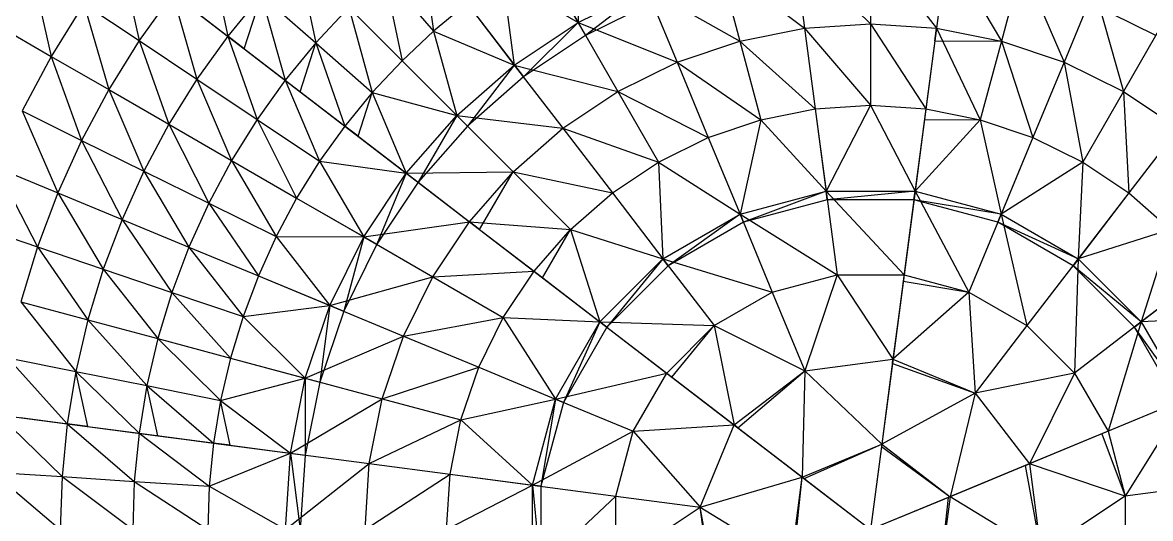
# Model space of a CAD drawing. Extents: x -1560 to 4680, y -1560 to 1560.
# Drawn here: x -930 to 307, y 12 to 556 of the extents above; entities that cross this region are included whole.
import ezdxf

# ---------------------------------------------------------------- set-up
doc = ezdxf.new("R2010")
doc.units = 0
doc.header["$MEASUREMENT"] = 0
for name, color, linetype in [('L30X30X3', 1, 'Continuous'), ('TRIO25X148_A', 4, 'Continuous'), ('TRIO25X148_B', 6, 'Continuous'), ('TRIO25X148_C', 96, 'Continuous'), ('TRIO25X148_D', 3, 'Continuous'), ('TRIO25X148_F', 52, 'Continuous')]:
    doc.layers.add(name, color=color, linetype=linetype)

msp = doc.modelspace()

# ---------------------------------------------------------------- linework, layer by layer
at = {"layer": 'L30X30X3'}
for p, q in [((-321, 556, 1302.9), (-312.9, 541.9, 1266.4)), ((70.6, 536, 1301.4), (72.4, 550, 1338.9)), ((-687.3, 527.4, 1131.5), (-705.3, 541.2, 1164.5)), ((-390.9, 509.4, 1302.9), (-380.9, 496.4, 1266.4)), ((-642.2, 492.8, 1215.5), (-625.9, 480.2, 1181.2)), ((60.7, 461.4, 1369.5), (59.2, 449.6, 1331.3)), ((-454, 454, 1302.9), (-442.4, 442.4, 1266.4)), ((-562.2, 431.4, 1226.3), (-576.8, 442.6, 1261.7)), ((-509.4, 390.9, 1302.9), (-496.4, 380.9, 1266.4)), ((-47.6, 361.7, 1355.9), (-48.9, 371.1, 1394.8)), ((47.6, 361.7, 1355.9), (48.9, 371.1, 1394.8)), ((-428.9, 329.1, 1301.4), (-440.1, 337.7, 1338.9)), ((-139.6, 337, 1355.9), (-143.2, 345.8, 1394.8)), ((139.6, 337, 1355.9), (143.2, 345.8, 1394.8)), ((-556, 321, 1302.9), (-541.9, 312.9, 1266.4)), ((-222.1, 289.4, 1355.9), (-227.9, 297, 1394.8)), ((222.1, 289.4, 1355.9), (227.9, 297, 1394.8)), ((-369.2, 283.3, 1369.5), (-359.8, 276.1, 1331.3)), ((36.8, 279.5, 1414.5), (35.9, 272.4, 1375.2)), ((-593.2, 245.7, 1302.9), (-578.1, 239.4, 1266.4)), ((-289.4, 222.1, 1355.9), (-297, 227.9, 1394.8)), ((289.4, 222.1, 1355.9), (297, 227.9, 1394.8)), ((24, 182.1, 1388.9), (24.6, 186.9, 1428.7)), ((-620.2, 166.2, 1302.9), (-604.4, 161.9, 1266.4)), ((-223.7, 171.6, 1414.5), (-218, 167.3, 1375.2)), ((-337, 139.6, 1355.9), (-345.8, 143.2, 1394.8)), ((-858.9, 113.1, 1131.5), (-881.4, 116, 1164.5)), ((-145.8, 111.8, 1388.9), (-149.6, 114.8, 1428.7)), ((-802.6, 105.7, 1215.5), (-782.1, 103, 1181.2)), ((260.5, 107.9, 1414.5), (253.8, 105.1, 1375.2)), ((-702.5, 92.5, 1226.3), (-720.9, 94.9, 1261.7)), ((12.3, 93.6, 1437.2), (12, 91.2, 1397.2)), ((-636.6, 83.8, 1302.9), (-620.4, 81.7, 1266.4)), ((169.7, 70.3, 1388.9), (174.2, 72.1, 1428.7)), ((-74.9, 57.5, 1437.2), (-73, 56, 1397.2)), ((-361.7, 47.6, 1355.9), (-371.1, 48.9, 1394.8)), ((87.2, 36.1, 1437.2), (85, 35.2, 1397.2))]:
    msp.add_line(p, q, dxfattribs=at)
at = {"layer": 'TRIO25X148_A'}
for p, q in [((-83.8, 636.6, 1302.9), (-72.4, 550, 1338.9)), ((0, 642.1, 1302.9), (0, 554.7, 1338.9)), ((83.8, 636.6, 1302.9), (72.4, 550, 1338.9)), ((-363.5, 629.7, 1261.7), (-321, 556, 1302.9)), ((-166.2, 620.2, 1302.9), (-143.6, 535.8, 1338.9)), ((166.2, 620.2, 1302.9), (143.6, 535.8, 1338.9)), ((-533.7, 608.6, 1215.5), (-479.4, 546.7, 1261.7)), ((-765.8, 587.6, 1108.7), (-705.3, 541.2, 1164.5)), ((-668.4, 586.1, 1164.5), (-608.6, 533.7, 1215.5)), ((-245.7, 593.2, 1302.9), (-212.3, 512.5, 1338.9)), ((245.7, 593.2, 1302.9), (212.3, 512.5, 1338.9)), ((-863.1, 576.7, 1048.5), (-802.6, 536.3, 1108.7)), ((-572.4, 572.4, 1215.5), (-514.1, 514.1, 1261.7)), ((-442.6, 576.8, 1261.7), (-390.9, 509.4, 1302.9)), ((-958.7, 553.5, 984), (-899, 519, 1048.5)), ((-321, 556, 1302.9), (-277.4, 480.4, 1338.9)), ((-72.4, 550, 1338.9), (-60.7, 461.4, 1369.5)), ((0, 554.7, 1338.9), (0, 465.3, 1369.5)), ((72.4, 550, 1338.9), (60.7, 461.4, 1369.5)), ((321, 556, 1302.9), (277.4, 480.4, 1338.9)), ((-802.6, 536.3, 1108.7), (-739.2, 493.9, 1164.5)), ((-705.3, 541.2, 1164.5), (-642.2, 492.8, 1215.5)), ((-608.6, 533.7, 1215.5), (-546.7, 479.4, 1261.7)), ((-143.6, 535.8, 1338.9), (-120.4, 449.5, 1369.5)), ((143.6, 535.8, 1338.9), (120.4, 449.5, 1369.5)), ((-899, 519, 1048.5), (-835.9, 482.6, 1108.7)), ((-514.1, 514.1, 1261.7), (-454, 454, 1302.9)), ((-390.9, 509.4, 1302.9), (-337.7, 440.1, 1338.9)), ((-212.3, 512.5, 1338.9), (-178.1, 429.9, 1369.5)), ((212.3, 512.5, 1338.9), (178.1, 429.9, 1369.5)), ((-835.9, 482.6, 1108.7), (-769.9, 444.5, 1164.5)), ((-739.2, 493.9, 1164.5), (-673.1, 449.7, 1215.5)), ((-642.2, 492.8, 1215.5), (-576.8, 442.6, 1261.7)), ((-277.4, 480.4, 1338.9), (-232.7, 403, 1369.5)), ((277.4, 480.4, 1338.9), (232.7, 403, 1369.5)), ((-931, 459.1, 1048.5), (-865.7, 426.9, 1108.7)), ((-60.7, 461.4, 1369.5), (-48.9, 371.1, 1394.8)), ((60.7, 461.4, 1369.5), (48.9, 371.1, 1394.8)), ((-673.1, 449.7, 1215.5), (-604.5, 403.9, 1261.7)), ((-454, 454, 1302.9), (-392.2, 392.2, 1338.9)), ((-769.9, 444.5, 1164.5), (-701, 404.7, 1215.5)), ((-576.8, 442.6, 1261.7), (-509.4, 390.9, 1302.9)), ((-337.7, 440.1, 1338.9), (-283.3, 369.2, 1369.5)), ((337.7, 440.1, 1338.9), (283.3, 369.2, 1369.5)), ((-865.7, 426.9, 1108.7), (-797.3, 393.2, 1164.5)), ((-178.1, 429.9, 1369.5), (-143.2, 345.8, 1394.8)), ((178.1, 429.9, 1369.5), (143.2, 345.8, 1394.8)), ((-959, 397.2, 1048.5), (-891.8, 369.4, 1108.7)), ((-701, 404.7, 1215.5), (-629.7, 363.5, 1261.7)), ((-797.3, 393.2, 1164.5), (-726, 358, 1215.5)), ((-509.4, 390.9, 1302.9), (-440.1, 337.7, 1338.9)), ((-392.2, 392.2, 1338.9), (-329.1, 329.1, 1369.5)), ((-891.8, 369.4, 1108.7), (-821.3, 340.2, 1164.5)), ((-629.7, 363.5, 1261.7), (-556, 321, 1302.9)), ((-283.3, 369.2, 1369.5), (-227.9, 297, 1394.8)), ((-48.9, 371.1, 1394.8), (-36.8, 279.5, 1414.5)), ((48.9, 371.1, 1394.8), (36.8, 279.5, 1414.5)), ((283.3, 369.2, 1369.5), (227.9, 297, 1394.8)), ((-726, 358, 1215.5), (-652.1, 321.6, 1261.7)), ((-821.3, 340.2, 1164.5), (-747.9, 309.8, 1215.5)), ((-440.1, 337.7, 1338.9), (-369.2, 283.3, 1369.5)), ((-143.2, 345.8, 1394.8), (-107.9, 260.5, 1414.5)), ((143.2, 345.8, 1394.8), (107.9, 260.5, 1414.5)), ((-982.9, 333.7, 1048.5), (-914, 310.3, 1108.7)), ((-914, 310.3, 1108.7), (-841.8, 285.8, 1164.5)), ((-747.9, 309.8, 1215.5), (-671.7, 278.2, 1261.7)), ((-556, 321, 1302.9), (-480.4, 277.4, 1338.9)), ((-841.8, 285.8, 1164.5), (-766.5, 260.2, 1215.5)), ((-227.9, 297, 1394.8), (-171.6, 223.7, 1414.5)), ((227.9, 297, 1394.8), (171.6, 223.7, 1414.5)), ((-671.7, 278.2, 1261.7), (-593.2, 245.7, 1302.9)), ((-480.4, 277.4, 1338.9), (-403, 232.7, 1369.5)), ((-369.2, 283.3, 1369.5), (-297, 227.9, 1394.8)), ((36.8, 279.5, 1414.5), (24.6, 186.9, 1428.7)), ((369.2, 283.3, 1369.5), (297, 227.9, 1394.8)), ((-766.5, 260.2, 1215.5), (-688.5, 233.7, 1261.7)), ((-107.9, 260.5, 1414.5), (-72.1, 174.2, 1428.7)), ((-932.3, 249.8, 1108.7), (-858.7, 230.1, 1164.5)), ((-593.2, 245.7, 1302.9), (-512.5, 212.3, 1338.9)), ((-858.7, 230.1, 1164.5), (-781.9, 209.5, 1215.5)), ((-297, 227.9, 1394.8), (-223.7, 171.6, 1414.5)), ((171.6, 223.7, 1414.5), (114.8, 149.6, 1428.7)), ((297, 227.9, 1394.8), (223.7, 171.6, 1414.5)), ((-512.5, 212.3, 1338.9), (-429.9, 178.1, 1369.5)), ((-781.9, 209.5, 1215.5), (-702.3, 188.2, 1261.7)), ((-946.7, 188.3, 1108.7), (-871.9, 173.4, 1164.5)), ((-702.3, 188.2, 1261.7), (-620.2, 166.2, 1302.9)), ((24.6, 186.9, 1428.7), (12.3, 93.6, 1437.2)), ((-871.9, 173.4, 1164.5), (-793.9, 157.9, 1215.5)), ((-429.9, 178.1, 1369.5), (-345.8, 143.2, 1394.8)), ((-620.2, 166.2, 1302.9), (-535.8, 143.6, 1338.9)), ((-223.7, 171.6, 1414.5), (-149.6, 114.8, 1428.7)), ((-793.9, 157.9, 1215.5), (-713.1, 141.8, 1261.7)), ((-535.8, 143.6, 1338.9), (-449.5, 120.4, 1369.5)), ((-345.8, 143.2, 1394.8), (-260.5, 107.9, 1414.5)), ((345.8, 143.2, 1394.8), (260.5, 107.9, 1414.5)), ((-957, 126, 1108.7), (-881.4, 116, 1164.5)), ((-881.4, 116, 1164.5), (-802.6, 105.7, 1215.5)), ((-149.6, 114.8, 1428.7), (-74.9, 57.5, 1437.2)), ((-802.6, 105.7, 1215.5), (-720.9, 94.9, 1261.7)), ((260.5, 107.9, 1414.5), (174.2, 72.1, 1428.7)), ((-720.9, 94.9, 1261.7), (-636.6, 83.8, 1302.9)), ((12.3, 93.6, 1437.2), (0, 0, 1440)), ((-636.6, 83.8, 1302.9), (-550, 72.4, 1338.9)), ((-963.2, 63.1, 1108.7), (-887.1, 58.1, 1164.5)), ((-550, 72.4, 1338.9), (-461.4, 60.7, 1369.5)), ((174.2, 72.1, 1428.7), (87.2, 36.1, 1437.2)), ((-887.1, 58.1, 1164.5), (-807.8, 52.9, 1215.5)), ((-807.8, 52.9, 1215.5), (-725.5, 47.6, 1261.7)), ((-461.4, 60.7, 1369.5), (-371.1, 48.9, 1394.8)), ((-74.9, 57.5, 1437.2), (0, 0, 1440)), ((-371.1, 48.9, 1394.8), (-279.5, 36.8, 1414.5)), ((371.1, 48.9, 1394.8), (279.5, 36.8, 1414.5)), ((-279.5, 36.8, 1414.5), (-186.9, 24.6, 1428.7)), ((87.2, 36.1, 1437.2), (0, 0, 1440))]:
    msp.add_line(p, q, dxfattribs=at)
at = {"layer": 'TRIO25X148_B'}
for p, q in [((83.8, 636.6, 1302.9), (70.6, 536, 1301.4)), ((-363.5, 629.7, 1261.7), (-312.9, 541.9, 1266.4)), ((-765.8, 587.6, 1108.7), (-687.3, 527.4, 1131.5)), ((-687.3, 527.4, 1131.5), (-668.4, 586.1, 1164.5)), ((-245.7, 593.2, 1302.9), (-312.9, 541.9, 1266.4)), ((-442.6, 576.8, 1261.7), (-380.9, 496.4, 1266.4)), ((-321, 556, 1302.9), (-380.9, 496.4, 1266.4)), ((72.4, 550, 1338.9), (59.2, 449.6, 1331.3)), ((-705.3, 541.2, 1164.5), (-625.9, 480.2, 1181.2)), ((-625.9, 480.2, 1181.2), (-608.6, 533.7, 1215.5)), ((70.6, 536, 1301.4), (143.6, 535.8, 1338.9)), ((-514.1, 514.1, 1261.7), (-442.4, 442.4, 1266.4)), ((-390.9, 509.4, 1302.9), (-442.4, 442.4, 1266.4)), ((-642.2, 492.8, 1215.5), (-562.2, 431.4, 1226.3)), ((-562.2, 431.4, 1226.3), (-546.7, 479.4, 1261.7)), ((-60.7, 461.4, 1369.5), (-47.6, 361.7, 1355.9)), ((60.7, 461.4, 1369.5), (47.6, 361.7, 1355.9)), ((-454, 454, 1302.9), (-496.4, 380.9, 1266.4)), ((59.2, 449.6, 1331.3), (120.4, 449.5, 1369.5)), ((-576.8, 442.6, 1261.7), (-496.4, 380.9, 1266.4)), ((-178.1, 429.9, 1369.5), (-139.6, 337, 1355.9)), ((178.1, 429.9, 1369.5), (139.6, 337, 1355.9)), ((-509.4, 390.9, 1302.9), (-541.9, 312.9, 1266.4)), ((-509.4, 390.9, 1302.9), (-428.9, 329.1, 1301.4)), ((-428.9, 329.1, 1301.4), (-392.2, 392.2, 1338.9)), ((-629.7, 363.5, 1261.7), (-541.9, 312.9, 1266.4)), ((-283.3, 369.2, 1369.5), (-222.1, 289.4, 1355.9)), ((-48.9, 371.1, 1394.8), (-139.6, 337, 1355.9)), ((48.9, 371.1, 1394.8), (-47.6, 361.7, 1355.9)), ((48.9, 371.1, 1394.8), (35.9, 272.4, 1375.2)), ((143.2, 345.8, 1394.8), (47.6, 361.7, 1355.9)), ((283.3, 369.2, 1369.5), (222.1, 289.4, 1355.9)), ((-440.1, 337.7, 1338.9), (-359.8, 276.1, 1331.3)), ((-143.2, 345.8, 1394.8), (-222.1, 289.4, 1355.9)), ((227.9, 297, 1394.8), (139.6, 337, 1355.9)), ((-359.8, 276.1, 1331.3), (-329.1, 329.1, 1369.5)), ((-556, 321, 1302.9), (-578.1, 239.4, 1266.4)), ((-227.9, 297, 1394.8), (-289.4, 222.1, 1355.9)), ((297, 227.9, 1394.8), (222.1, 289.4, 1355.9)), ((-671.7, 278.2, 1261.7), (-578.1, 239.4, 1266.4)), ((-369.2, 283.3, 1369.5), (-289.4, 222.1, 1355.9)), ((36.8, 279.5, 1414.5), (24, 182.1, 1388.9)), ((35.9, 272.4, 1375.2), (107.9, 260.5, 1414.5)), ((369.2, 283.3, 1369.5), (289.4, 222.1, 1355.9)), ((-593.2, 245.7, 1302.9), (-604.4, 161.9, 1266.4)), ((-297, 227.9, 1394.8), (-337, 139.6, 1355.9)), ((-297, 227.9, 1394.8), (-218, 167.3, 1375.2)), ((-218, 167.3, 1375.2), (-171.6, 223.7, 1414.5)), ((345.8, 143.2, 1394.8), (289.4, 222.1, 1355.9)), ((-702.3, 188.2, 1261.7), (-604.4, 161.9, 1266.4)), ((24.6, 186.9, 1428.7), (12, 91.2, 1397.2)), ((-858.9, 113.1, 1131.5), (-871.9, 173.4, 1164.5)), ((-429.9, 178.1, 1369.5), (-337, 139.6, 1355.9)), ((-145.8, 111.8, 1388.9), (-72.1, 174.2, 1428.7)), ((24, 182.1, 1388.9), (114.8, 149.6, 1428.7)), ((-620.2, 166.2, 1302.9), (-620.4, 81.7, 1266.4)), ((-223.7, 171.6, 1414.5), (-145.8, 111.8, 1388.9)), ((-782.1, 103, 1181.2), (-793.9, 157.9, 1215.5)), ((-702.5, 92.5, 1226.3), (-713.1, 141.8, 1261.7)), ((-345.8, 143.2, 1394.8), (-361.7, 47.6, 1355.9)), ((345.8, 143.2, 1394.8), (253.8, 105.1, 1375.2)), ((-957, 126, 1108.7), (-858.9, 113.1, 1131.5)), ((-881.4, 116, 1164.5), (-782.1, 103, 1181.2)), ((-149.6, 114.8, 1428.7), (-73, 56, 1397.2)), ((-802.6, 105.7, 1215.5), (-702.5, 92.5, 1226.3)), ((260.5, 107.9, 1414.5), (169.7, 70.3, 1388.9)), ((253.8, 105.1, 1375.2), (279.5, 36.8, 1414.5)), ((-720.9, 94.9, 1261.7), (-620.4, 81.7, 1266.4)), ((-73, 56, 1397.2), (12.3, 93.6, 1437.2)), ((12, 91.2, 1397.2), (87.2, 36.1, 1437.2)), ((-636.6, 83.8, 1302.9), (-625.7, 0, 1266.4)), ((174.2, 72.1, 1428.7), (85, 35.2, 1397.2)), ((169.7, 70.3, 1388.9), (186.9, -24.6, 1428.7)), ((-461.4, 60.7, 1369.5), (-361.7, 47.6, 1355.9)), ((-85, -35.2, 1397.2), (-74.9, 57.5, 1437.2)), ((-371.1, 48.9, 1394.8), (-361.7, -47.6, 1355.9)), ((85, 35.2, 1397.2), (74.9, -57.5, 1437.2)), ((-169.7, -70.3, 1388.9), (-186.9, 24.6, 1428.7))]:
    msp.add_line(p, q, dxfattribs=at)
at = {"layer": 'TRIO25X148_C'}
for p, q in [((-765.8, 587.6, 1108.7), (-802.6, 536.3, 1108.7)), ((-668.4, 586.1, 1164.5), (-705.3, 541.2, 1164.5)), ((-321, 556, 1302.9), (-245.7, 593.2, 1302.9)), ((-863.1, 576.7, 1048.5), (-899, 519, 1048.5)), ((-572.4, 572.4, 1215.5), (-608.6, 533.7, 1215.5)), ((-442.6, 576.8, 1261.7), (-479.4, 546.7, 1261.7)), ((-479.4, 546.7, 1261.7), (-514.1, 514.1, 1261.7)), ((-390.9, 509.4, 1302.9), (-321, 556, 1302.9)), ((-143.6, 535.8, 1338.9), (-72.4, 550, 1338.9)), ((-72.4, 550, 1338.9), (0, 554.7, 1338.9)), ((0, 554.7, 1338.9), (72.4, 550, 1338.9)), ((72.4, 550, 1338.9), (143.6, 535.8, 1338.9)), ((-802.6, 536.3, 1108.7), (-835.9, 482.6, 1108.7)), ((-705.3, 541.2, 1164.5), (-739.2, 493.9, 1164.5)), ((-608.6, 533.7, 1215.5), (-642.2, 492.8, 1215.5)), ((-212.3, 512.5, 1338.9), (-143.6, 535.8, 1338.9)), ((143.6, 535.8, 1338.9), (212.3, 512.5, 1338.9)), ((-899, 519, 1048.5), (-931, 459.1, 1048.5)), ((-514.1, 514.1, 1261.7), (-546.7, 479.4, 1261.7)), ((-454, 454, 1302.9), (-390.9, 509.4, 1302.9)), ((-277.4, 480.4, 1338.9), (-212.3, 512.5, 1338.9)), ((212.3, 512.5, 1338.9), (277.4, 480.4, 1338.9)), ((-835.9, 482.6, 1108.7), (-865.7, 426.9, 1108.7)), ((-739.2, 493.9, 1164.5), (-769.9, 444.5, 1164.5)), ((-642.2, 492.8, 1215.5), (-673.1, 449.7, 1215.5)), ((-546.7, 479.4, 1261.7), (-576.8, 442.6, 1261.7)), ((-337.7, 440.1, 1338.9), (-277.4, 480.4, 1338.9)), ((277.4, 480.4, 1338.9), (337.7, 440.1, 1338.9)), ((-120.4, 449.5, 1369.5), (-60.7, 461.4, 1369.5)), ((-60.7, 461.4, 1369.5), (0, 465.3, 1369.5)), ((0, 465.3, 1369.5), (60.7, 461.4, 1369.5)), ((60.7, 461.4, 1369.5), (120.4, 449.5, 1369.5)), ((-673.1, 449.7, 1215.5), (-701, 404.7, 1215.5)), ((-509.4, 390.9, 1302.9), (-454, 454, 1302.9)), ((-178.1, 429.9, 1369.5), (-120.4, 449.5, 1369.5)), ((120.4, 449.5, 1369.5), (178.1, 429.9, 1369.5)), ((-769.9, 444.5, 1164.5), (-797.3, 393.2, 1164.5)), ((-576.8, 442.6, 1261.7), (-604.5, 403.9, 1261.7)), ((-392.2, 392.2, 1338.9), (-337.7, 440.1, 1338.9)), ((-865.7, 426.9, 1108.7), (-891.8, 369.4, 1108.7)), ((-232.7, 403, 1369.5), (-178.1, 429.9, 1369.5)), ((178.1, 429.9, 1369.5), (232.7, 403, 1369.5)), ((-701, 404.7, 1215.5), (-726, 358, 1215.5)), ((-604.5, 403.9, 1261.7), (-629.7, 363.5, 1261.7)), ((-283.3, 369.2, 1369.5), (-232.7, 403, 1369.5)), ((232.7, 403, 1369.5), (283.3, 369.2, 1369.5)), ((-797.3, 393.2, 1164.5), (-821.3, 340.2, 1164.5)), ((-556, 321, 1302.9), (-509.4, 390.9, 1302.9)), ((-440.1, 337.7, 1338.9), (-392.2, 392.2, 1338.9)), ((-891.8, 369.4, 1108.7), (-914, 310.3, 1108.7)), ((-629.7, 363.5, 1261.7), (-652.1, 321.6, 1261.7)), ((-329.1, 329.1, 1369.5), (-283.3, 369.2, 1369.5)), ((-143.2, 345.8, 1394.8), (-48.9, 371.1, 1394.8)), ((-48.9, 371.1, 1394.8), (48.9, 371.1, 1394.8)), ((48.9, 371.1, 1394.8), (143.2, 345.8, 1394.8)), ((283.3, 369.2, 1369.5), (329.1, 329.1, 1369.5)), ((-726, 358, 1215.5), (-747.9, 309.8, 1215.5)), ((-821.3, 340.2, 1164.5), (-841.8, 285.8, 1164.5)), ((-480.4, 277.4, 1338.9), (-440.1, 337.7, 1338.9)), ((-227.9, 297, 1394.8), (-143.2, 345.8, 1394.8)), ((143.2, 345.8, 1394.8), (227.9, 297, 1394.8)), ((-369.2, 283.3, 1369.5), (-329.1, 329.1, 1369.5)), ((-914, 310.3, 1108.7), (-932.3, 249.8, 1108.7)), ((-747.9, 309.8, 1215.5), (-766.5, 260.2, 1215.5)), ((-652.1, 321.6, 1261.7), (-671.7, 278.2, 1261.7)), ((-593.2, 245.7, 1302.9), (-556, 321, 1302.9)), ((-841.8, 285.8, 1164.5), (-858.7, 230.1, 1164.5)), ((-297, 227.9, 1394.8), (-227.9, 297, 1394.8)), ((227.9, 297, 1394.8), (297, 227.9, 1394.8)), ((-671.7, 278.2, 1261.7), (-688.5, 233.7, 1261.7)), ((-512.5, 212.3, 1338.9), (-480.4, 277.4, 1338.9)), ((-403, 232.7, 1369.5), (-369.2, 283.3, 1369.5)), ((-107.9, 260.5, 1414.5), (-36.8, 279.5, 1414.5)), ((-36.8, 279.5, 1414.5), (36.8, 279.5, 1414.5)), ((36.8, 279.5, 1414.5), (107.9, 260.5, 1414.5)), ((-766.5, 260.2, 1215.5), (-781.9, 209.5, 1215.5)), ((-171.6, 223.7, 1414.5), (-107.9, 260.5, 1414.5)), ((107.9, 260.5, 1414.5), (171.6, 223.7, 1414.5)), ((-620.2, 166.2, 1302.9), (-593.2, 245.7, 1302.9)), ((-858.7, 230.1, 1164.5), (-871.9, 173.4, 1164.5)), ((-688.5, 233.7, 1261.7), (-702.3, 188.2, 1261.7)), ((-429.9, 178.1, 1369.5), (-403, 232.7, 1369.5)), ((-345.8, 143.2, 1394.8), (-297, 227.9, 1394.8)), ((-223.7, 171.6, 1414.5), (-171.6, 223.7, 1414.5)), ((171.6, 223.7, 1414.5), (223.7, 171.6, 1414.5)), ((297, 227.9, 1394.8), (345.8, 143.2, 1394.8)), ((-535.8, 143.6, 1338.9), (-512.5, 212.3, 1338.9)), ((-781.9, 209.5, 1215.5), (-793.9, 157.9, 1215.5)), ((-702.3, 188.2, 1261.7), (-713.1, 141.8, 1261.7)), ((-72.1, 174.2, 1428.7), (24.6, 186.9, 1428.7)), ((24.6, 186.9, 1428.7), (114.8, 149.6, 1428.7)), ((-871.9, 173.4, 1164.5), (-881.4, 116, 1164.5)), ((-449.5, 120.4, 1369.5), (-429.9, 178.1, 1369.5)), ((-149.6, 114.8, 1428.7), (-72.1, 174.2, 1428.7)), ((-636.6, 83.8, 1302.9), (-620.2, 166.2, 1302.9)), ((-260.5, 107.9, 1414.5), (-223.7, 171.6, 1414.5)), ((223.7, 171.6, 1414.5), (260.5, 107.9, 1414.5)), ((-793.9, 157.9, 1215.5), (-802.6, 105.7, 1215.5)), ((114.8, 149.6, 1428.7), (174.2, 72.1, 1428.7)), ((-713.1, 141.8, 1261.7), (-720.9, 94.9, 1261.7)), ((-550, 72.4, 1338.9), (-535.8, 143.6, 1338.9)), ((-371.1, 48.9, 1394.8), (-345.8, 143.2, 1394.8)), ((-881.4, 116, 1164.5), (-887.1, 58.1, 1164.5)), ((-461.4, 60.7, 1369.5), (-449.5, 120.4, 1369.5)), ((-186.9, 24.6, 1428.7), (-149.6, 114.8, 1428.7)), ((-802.6, 105.7, 1215.5), (-807.8, 52.9, 1215.5)), ((-279.5, 36.8, 1414.5), (-260.5, 107.9, 1414.5)), ((260.5, 107.9, 1414.5), (279.5, 36.8, 1414.5)), ((-720.9, 94.9, 1261.7), (-725.5, 47.6, 1261.7)), ((-74.9, 57.5, 1437.2), (12.3, 93.6, 1437.2)), ((12.3, 93.6, 1437.2), (87.2, 36.1, 1437.2)), ((-642.1, 0, 1302.9), (-636.6, 83.8, 1302.9)), ((-554.7, 0, 1338.9), (-550, 72.4, 1338.9)), ((174.2, 72.1, 1428.7), (186.9, -24.6, 1428.7)), ((-887.1, 58.1, 1164.5), (-889, 0, 1164.5)), ((-807.8, 52.9, 1215.5), (-809.5, 0, 1215.5)), ((-465.3, 0, 1369.5), (-461.4, 60.7, 1369.5)), ((-87.2, -36.1, 1437.2), (-74.9, 57.5, 1437.2)), ((-725.5, 47.6, 1261.7), (-727.1, 0, 1261.7)), ((-371.1, -48.9, 1394.8), (-371.1, 48.9, 1394.8)), ((-279.5, -36.8, 1414.5), (-279.5, 36.8, 1414.5)), ((87.2, 36.1, 1437.2), (74.9, -57.5, 1437.2)), ((279.5, 36.8, 1414.5), (279.5, -36.8, 1414.5)), ((-174.2, -72.1, 1428.7), (-186.9, 24.6, 1428.7))]:
    msp.add_line(p, q, dxfattribs=at)
at = {"layer": 'TRIO25X148_D'}
for p, q in [((-321.6, 652.1, 1261.7), (-321, 556, 1302.9)), ((-823.5, 631.9, 1048.5), (-802.6, 536.3, 1108.7)), ((-725.7, 636.4, 1108.7), (-705.3, 541.2, 1164.5)), ((-492.8, 642.2, 1215.5), (-479.4, 546.7, 1261.7)), ((-83.8, 636.6, 1302.9), (0, 554.7, 1338.9)), ((0, 642.1, 1302.9), (72.4, 550, 1338.9)), ((83.8, 636.6, 1302.9), (143.6, 535.8, 1338.9)), ((-628.6, 628.6, 1164.5), (-608.6, 533.7, 1215.5)), ((-166.2, 620.2, 1302.9), (-72.4, 550, 1338.9)), ((166.2, 620.2, 1302.9), (212.3, 512.5, 1338.9)), ((-920.5, 615, 984), (-899, 519, 1048.5)), ((-533.7, 608.6, 1215.5), (-514.1, 514.1, 1261.7)), ((-403.9, 604.5, 1261.7), (-390.9, 509.4, 1302.9)), ((-403.9, 604.5, 1261.7), (-321, 556, 1302.9)), ((-765.8, 587.6, 1108.7), (-739.2, 493.9, 1164.5)), ((-668.4, 586.1, 1164.5), (-642.2, 492.8, 1215.5)), ((-245.7, 593.2, 1302.9), (-143.6, 535.8, 1338.9)), ((245.7, 593.2, 1302.9), (277.4, 480.4, 1338.9)), ((-863.1, 576.7, 1048.5), (-835.9, 482.6, 1108.7)), ((-572.4, 572.4, 1215.5), (-546.7, 479.4, 1261.7)), ((-479.4, 546.7, 1261.7), (-454, 454, 1302.9)), ((-479.4, 546.7, 1261.7), (-390.9, 509.4, 1302.9)), ((-321, 556, 1302.9), (-212.3, 512.5, 1338.9)), ((-72.4, 550, 1338.9), (0, 465.3, 1369.5)), ((0, 554.7, 1338.9), (60.7, 461.4, 1369.5)), ((72.4, 550, 1338.9), (120.4, 449.5, 1369.5)), ((-802.6, 536.3, 1108.7), (-769.9, 444.5, 1164.5)), ((-705.3, 541.2, 1164.5), (-673.1, 449.7, 1215.5)), ((-608.6, 533.7, 1215.5), (-576.8, 442.6, 1261.7)), ((-143.6, 535.8, 1338.9), (-60.7, 461.4, 1369.5)), ((143.6, 535.8, 1338.9), (178.1, 429.9, 1369.5)), ((-899, 519, 1048.5), (-865.7, 426.9, 1108.7)), ((-390.9, 509.4, 1302.9), (-277.4, 480.4, 1338.9)), ((-212.3, 512.5, 1338.9), (-120.4, 449.5, 1369.5)), ((212.3, 512.5, 1338.9), (232.7, 403, 1369.5)), ((-835.9, 482.6, 1108.7), (-797.3, 393.2, 1164.5)), ((-739.2, 493.9, 1164.5), (-701, 404.7, 1215.5)), ((-642.2, 492.8, 1215.5), (-604.5, 403.9, 1261.7)), ((-546.7, 479.4, 1261.7), (-509.4, 390.9, 1302.9)), ((-546.7, 479.4, 1261.7), (-454, 454, 1302.9)), ((-277.4, 480.4, 1338.9), (-178.1, 429.9, 1369.5)), ((277.4, 480.4, 1338.9), (283.3, 369.2, 1369.5)), ((-931, 459.1, 1048.5), (-891.8, 369.4, 1108.7)), ((0, 465.3, 1369.5), (-48.9, 371.1, 1394.8)), ((0, 465.3, 1369.5), (48.9, 371.1, 1394.8)), ((-673.1, 449.7, 1215.5), (-629.7, 363.5, 1261.7)), ((-454, 454, 1302.9), (-337.7, 440.1, 1338.9)), ((-120.4, 449.5, 1369.5), (-143.2, 345.8, 1394.8)), ((-120.4, 449.5, 1369.5), (-48.9, 371.1, 1394.8)), ((120.4, 449.5, 1369.5), (48.9, 371.1, 1394.8)), ((120.4, 449.5, 1369.5), (143.2, 345.8, 1394.8)), ((-769.9, 444.5, 1164.5), (-726, 358, 1215.5)), ((-337.7, 440.1, 1338.9), (-232.7, 403, 1369.5)), ((-865.7, 426.9, 1108.7), (-821.3, 340.2, 1164.5)), ((-959, 397.2, 1048.5), (-914, 310.3, 1108.7)), ((-701, 404.7, 1215.5), (-652.1, 321.6, 1261.7)), ((-604.5, 403.9, 1261.7), (-556, 321, 1302.9)), ((-604.5, 403.9, 1261.7), (-509.4, 390.9, 1302.9)), ((-232.7, 403, 1369.5), (-143.2, 345.8, 1394.8)), ((-232.7, 403, 1369.5), (-227.9, 297, 1394.8)), ((232.7, 403, 1369.5), (143.2, 345.8, 1394.8)), ((232.7, 403, 1369.5), (227.9, 297, 1394.8)), ((-797.3, 393.2, 1164.5), (-747.9, 309.8, 1215.5)), ((-509.4, 390.9, 1302.9), (-392.2, 392.2, 1338.9)), ((-392.2, 392.2, 1338.9), (-283.3, 369.2, 1369.5)), ((-891.8, 369.4, 1108.7), (-841.8, 285.8, 1164.5)), ((-48.9, 371.1, 1394.8), (36.8, 279.5, 1414.5)), ((48.9, 371.1, 1394.8), (107.9, 260.5, 1414.5)), ((-726, 358, 1215.5), (-671.7, 278.2, 1261.7)), ((-821.3, 340.2, 1164.5), (-766.5, 260.2, 1215.5)), ((-556, 321, 1302.9), (-440.1, 337.7, 1338.9)), ((-440.1, 337.7, 1338.9), (-329.1, 329.1, 1369.5)), ((-143.2, 345.8, 1394.8), (-36.8, 279.5, 1414.5)), ((143.2, 345.8, 1394.8), (171.6, 223.7, 1414.5)), ((-329.1, 329.1, 1369.5), (-227.9, 297, 1394.8)), ((-329.1, 329.1, 1369.5), (-297, 227.9, 1394.8)), ((329.1, 329.1, 1369.5), (227.9, 297, 1394.8)), ((329.1, 329.1, 1369.5), (297, 227.9, 1394.8)), ((-914, 310.3, 1108.7), (-858.7, 230.1, 1164.5)), ((-747.9, 309.8, 1215.5), (-688.5, 233.7, 1261.7)), ((-652.1, 321.6, 1261.7), (-593.2, 245.7, 1302.9)), ((-652.1, 321.6, 1261.7), (-556, 321, 1302.9)), ((-841.8, 285.8, 1164.5), (-781.9, 209.5, 1215.5)), ((-227.9, 297, 1394.8), (-107.9, 260.5, 1414.5)), ((227.9, 297, 1394.8), (223.7, 171.6, 1414.5)), ((-593.2, 245.7, 1302.9), (-480.4, 277.4, 1338.9)), ((-480.4, 277.4, 1338.9), (-369.2, 283.3, 1369.5)), ((-36.8, 279.5, 1414.5), (-72.1, 174.2, 1428.7)), ((-36.8, 279.5, 1414.5), (24.6, 186.9, 1428.7)), ((-766.5, 260.2, 1215.5), (-702.3, 188.2, 1261.7)), ((107.9, 260.5, 1414.5), (24.6, 186.9, 1428.7)), ((107.9, 260.5, 1414.5), (114.8, 149.6, 1428.7)), ((-932.3, 249.8, 1108.7), (-871.9, 173.4, 1164.5)), ((-688.5, 233.7, 1261.7), (-593.2, 245.7, 1302.9)), ((-858.7, 230.1, 1164.5), (-793.9, 157.9, 1215.5)), ((-688.5, 233.7, 1261.7), (-620.2, 166.2, 1302.9)), ((-512.5, 212.3, 1338.9), (-403, 232.7, 1369.5)), ((-403, 232.7, 1369.5), (-297, 227.9, 1394.8)), ((-403, 232.7, 1369.5), (-345.8, 143.2, 1394.8)), ((-297, 227.9, 1394.8), (-171.6, 223.7, 1414.5)), ((-171.6, 223.7, 1414.5), (-149.6, 114.8, 1428.7)), ((-171.6, 223.7, 1414.5), (-72.1, 174.2, 1428.7)), ((297, 227.9, 1394.8), (260.5, 107.9, 1414.5)), ((403, 232.7, 1369.5), (297, 227.9, 1394.8)), ((-620.2, 166.2, 1302.9), (-512.5, 212.3, 1338.9)), ((-781.9, 209.5, 1215.5), (-713.1, 141.8, 1261.7)), ((-946.7, 188.3, 1108.7), (-881.4, 116, 1164.5)), ((-871.9, 173.4, 1164.5), (-802.6, 105.7, 1215.5)), ((-535.8, 143.6, 1338.9), (-429.9, 178.1, 1369.5)), ((-72.1, 174.2, 1428.7), (-74.9, 57.5, 1437.2)), ((-72.1, 174.2, 1428.7), (12.3, 93.6, 1437.2)), ((-713.1, 141.8, 1261.7), (-620.2, 166.2, 1302.9)), ((-345.8, 143.2, 1394.8), (-223.7, 171.6, 1414.5)), ((223.7, 171.6, 1414.5), (114.8, 149.6, 1428.7)), ((223.7, 171.6, 1414.5), (174.2, 72.1, 1428.7)), ((-793.9, 157.9, 1215.5), (-720.9, 94.9, 1261.7)), ((114.8, 149.6, 1428.7), (12.3, 93.6, 1437.2)), ((114.8, 149.6, 1428.7), (87.2, 36.1, 1437.2)), ((-713.1, 141.8, 1261.7), (-636.6, 83.8, 1302.9)), ((-636.6, 83.8, 1302.9), (-535.8, 143.6, 1338.9)), ((-449.5, 120.4, 1369.5), (-345.8, 143.2, 1394.8)), ((345.8, 143.2, 1394.8), (279.5, 36.8, 1414.5)), ((-957, 126, 1108.7), (-887.1, 58.1, 1164.5)), ((-881.4, 116, 1164.5), (-807.8, 52.9, 1215.5)), ((-550, 72.4, 1338.9), (-449.5, 120.4, 1369.5)), ((-449.5, 120.4, 1369.5), (-371.1, 48.9, 1394.8)), ((-260.5, 107.9, 1414.5), (-149.6, 114.8, 1428.7)), ((-802.6, 105.7, 1215.5), (-725.5, 47.6, 1261.7)), ((-371.1, 48.9, 1394.8), (-260.5, 107.9, 1414.5)), ((-260.5, 107.9, 1414.5), (-186.9, 24.6, 1428.7)), ((-725.5, 47.6, 1261.7), (-636.6, 83.8, 1302.9)), ((-963.2, 63.1, 1108.7), (-889, 0, 1164.5)), ((-642.1, 0, 1302.9), (-550, 72.4, 1338.9)), ((279.5, 36.8, 1414.5), (174.2, 72.1, 1428.7)), ((-887.1, 58.1, 1164.5), (-809.5, 0, 1215.5)), ((-807.8, 52.9, 1215.5), (-727.1, 0, 1261.7)), ((-554.7, 0, 1338.9), (-461.4, 60.7, 1369.5)), ((-186.9, 24.6, 1428.7), (-74.9, 57.5, 1437.2)), ((-725.5, 47.6, 1261.7), (-642.1, 0, 1302.9)), ((-465.3, 0, 1369.5), (-371.1, 48.9, 1394.8)), ((-371.1, -48.9, 1394.8), (-279.5, 36.8, 1414.5)), ((186.9, -24.6, 1428.7), (87.2, 36.1, 1437.2)), ((279.5, 36.8, 1414.5), (186.9, -24.6, 1428.7)), ((-279.5, -36.8, 1414.5), (-186.9, 24.6, 1428.7)), ((-186.9, 24.6, 1428.7), (-87.2, -36.1, 1437.2))]:
    msp.add_line(p, q, dxfattribs=at)
at = {"layer": 'TRIO25X148_F'}
for p, q in [((81.7, 620.4, 1266.4), (70.6, 536, 1301.4)), ((-746.3, 572.6, 1077.1), (-687.3, 527.4, 1131.5)), ((-239.4, 578.1, 1266.4), (-312.9, 541.9, 1266.4)), ((312.9, 541.9, 1266.4), (239.4, 578.1, 1266.4)), ((-312.9, 541.9, 1266.4), (-380.9, 496.4, 1266.4)), ((70.6, 536, 1301.4), (59.2, 449.6, 1331.3)), ((-687.3, 527.4, 1131.5), (-625.9, 480.2, 1181.2)), ((-380.9, 496.4, 1266.4), (-442.4, 442.4, 1266.4)), ((-625.9, 480.2, 1181.2), (-562.2, 431.4, 1226.3)), ((59.2, 449.6, 1331.3), (47.6, 361.7, 1355.9)), ((-442.4, 442.4, 1266.4), (-496.4, 380.9, 1266.4)), ((-562.2, 431.4, 1226.3), (-496.4, 380.9, 1266.4)), ((-496.4, 380.9, 1266.4), (-541.9, 312.9, 1266.4)), ((-496.4, 380.9, 1266.4), (-428.9, 329.1, 1301.4)), ((-47.6, 361.7, 1355.9), (-139.6, 337, 1355.9)), ((47.6, 361.7, 1355.9), (-47.6, 361.7, 1355.9)), ((47.6, 361.7, 1355.9), (35.9, 272.4, 1375.2)), ((139.6, 337, 1355.9), (47.6, 361.7, 1355.9)), ((-139.6, 337, 1355.9), (-222.1, 289.4, 1355.9)), ((222.1, 289.4, 1355.9), (139.6, 337, 1355.9)), ((-428.9, 329.1, 1301.4), (-359.8, 276.1, 1331.3)), ((-541.9, 312.9, 1266.4), (-578.1, 239.4, 1266.4)), ((-222.1, 289.4, 1355.9), (-289.4, 222.1, 1355.9)), ((289.4, 222.1, 1355.9), (222.1, 289.4, 1355.9)), ((-359.8, 276.1, 1331.3), (-289.4, 222.1, 1355.9)), ((35.9, 272.4, 1375.2), (24, 182.1, 1388.9)), ((-578.1, 239.4, 1266.4), (-604.4, 161.9, 1266.4)), ((-289.4, 222.1, 1355.9), (-337, 139.6, 1355.9)), ((-289.4, 222.1, 1355.9), (-218, 167.3, 1375.2)), ((337, 139.6, 1355.9), (289.4, 222.1, 1355.9)), ((24, 182.1, 1388.9), (12, 91.2, 1397.2)), ((-604.4, 161.9, 1266.4), (-620.4, 81.7, 1266.4)), ((-218, 167.3, 1375.2), (-145.8, 111.8, 1388.9)), ((-337, 139.6, 1355.9), (-361.7, 47.6, 1355.9)), ((337, 139.6, 1355.9), (253.8, 105.1, 1375.2)), ((-932.6, 122.8, 1077.1), (-858.9, 113.1, 1131.5)), ((-858.9, 113.1, 1131.5), (-782.1, 103, 1181.2)), ((-145.8, 111.8, 1388.9), (-73, 56, 1397.2)), ((-782.1, 103, 1181.2), (-702.5, 92.5, 1226.3)), ((253.8, 105.1, 1375.2), (169.7, 70.3, 1388.9)), ((-702.5, 92.5, 1226.3), (-620.4, 81.7, 1266.4)), ((12, 91.2, 1397.2), (0, 0, 1440)), ((-620.4, 81.7, 1266.4), (-625.7, 0, 1266.4)), ((169.7, 70.3, 1388.9), (85, 35.2, 1397.2)), ((-73, 56, 1397.2), (0, 0, 1440)), ((-361.7, 47.6, 1355.9), (-361.7, -47.6, 1355.9)), ((85, 35.2, 1397.2), (0, 0, 1440))]:
    msp.add_line(p, q, dxfattribs=at)

doc.saveas('drawing.dxf')
